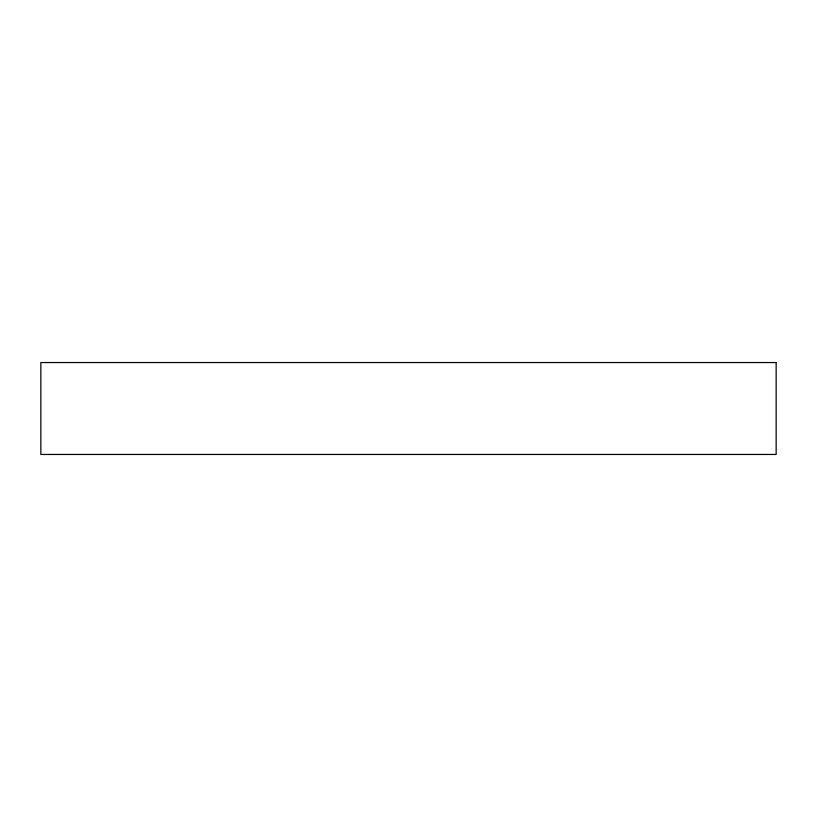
<?xml version="1.0" encoding="UTF-8"?>
<svg xmlns="http://www.w3.org/2000/svg" width="817" height="817" viewBox="0 0 817 817"><rect width="100%" height="100%" fill="white"/><g stroke="black" fill="none" stroke-linecap="round" stroke-linejoin="round"><path stroke-width="1.23" d="M776.15 362.544L40.85 362.544L40.85 454.456L776.15 454.456L776.15 362.544"/></g></svg>
